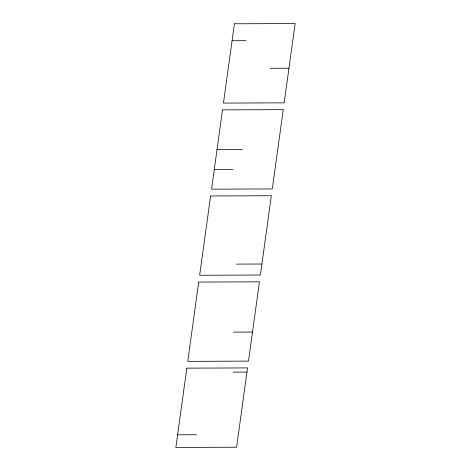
<?xml version="1.0" encoding="UTF-8"?>
<svg xmlns="http://www.w3.org/2000/svg" width="471" height="471" viewBox="0 0 471 471"><rect width="100%" height="100%" fill="white"/><g stroke="black" fill="none" stroke-linecap="round" stroke-linejoin="round"><path stroke-width="0.71" d="M232.073 40.712L245.974 40.659M270.177 68.283L288.97 68.213M217.031 149.525L242.347 149.431M214.27 169.531L233.063 169.46M236.595 264.113L261.905 264.019M233.522 332.12L252.503 332.049M233.068 372.137L246.969 372.078M177.602 434.798L196.59 434.727M186.816 368.157L175.854 447.45L236.589 447.209L247.546 367.916L186.816 368.157M198.715 282.064L187.752 361.357L248.488 361.122L259.444 281.823L198.715 282.064M210.614 195.971L199.657 275.264L260.386 275.029L271.343 195.736L210.614 195.971M222.512 109.878L211.556 189.177L272.285 188.936L283.248 109.643L222.512 109.878M234.411 23.791L223.454 103.084L284.184 102.843L295.146 23.55L234.411 23.791"/></g></svg>
